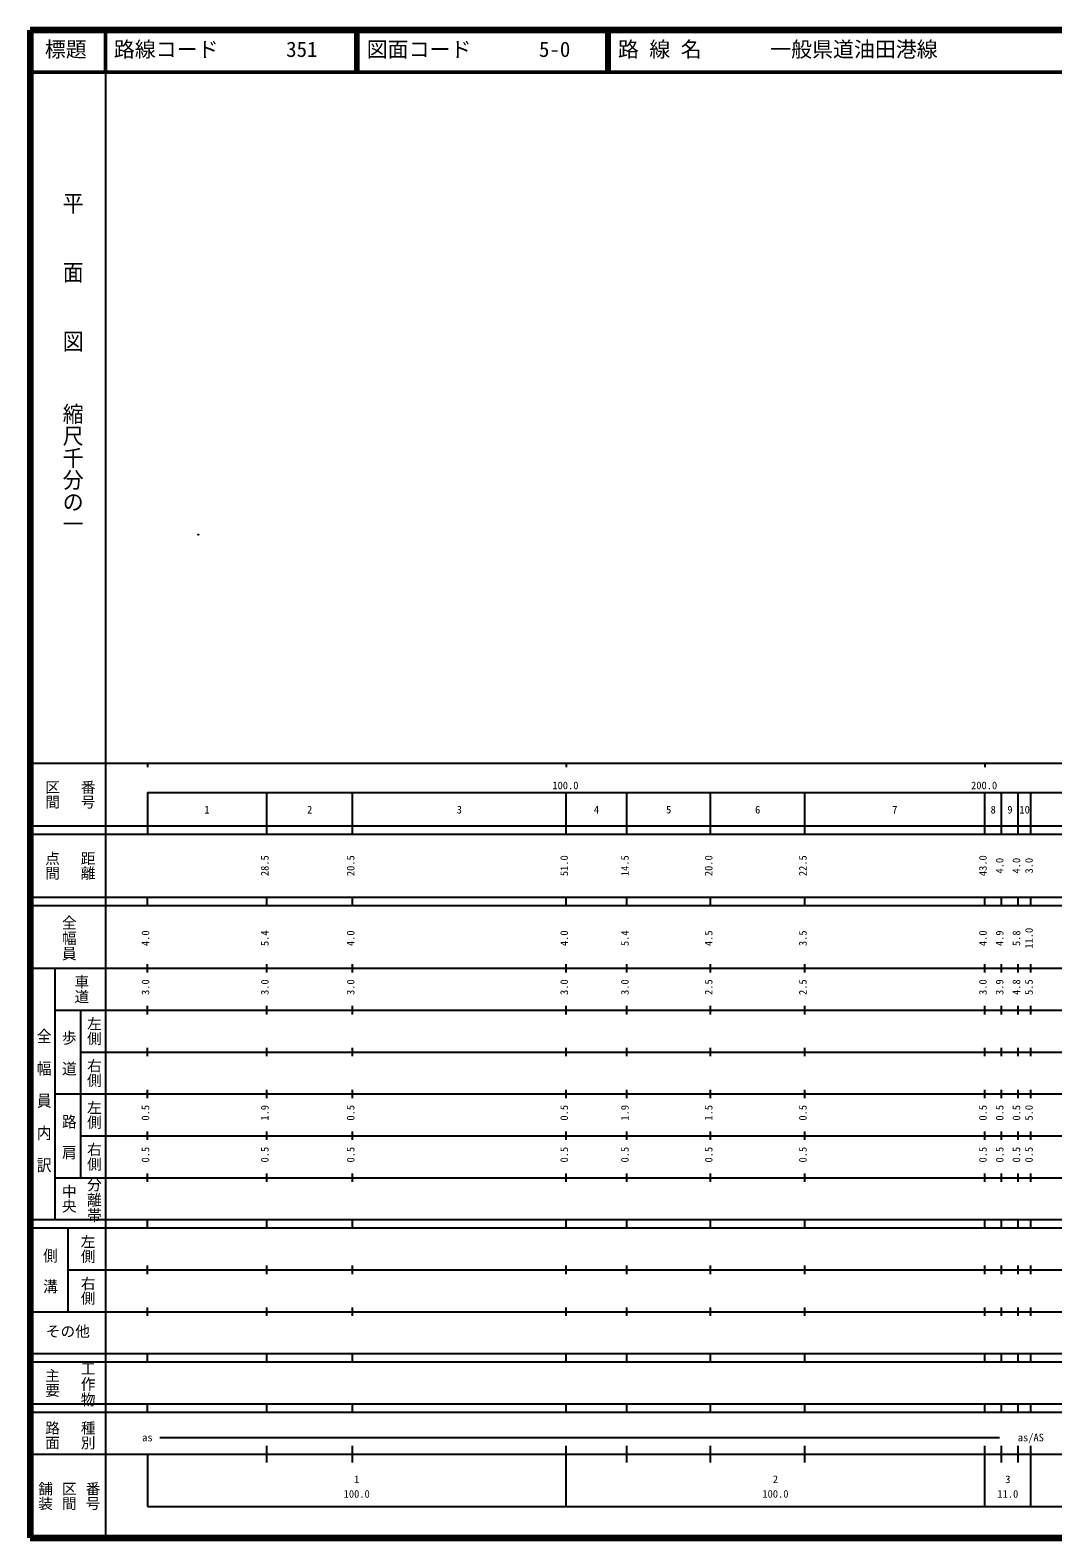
# Model space of a CAD drawing. Units: millimetres on the paper. Extents: x 40 to 680, y 20 to 380.
# Drawn here: x 40 to 284.2, y 20 to 380 of the extents above; entities that cross this region are included whole.
import ezdxf
from ezdxf.enums import TextEntityAlignment as Align

# ---------------------------------------------------------------- set-up
doc = ezdxf.new("R2010")
doc.units = ezdxf.units.MM
for name, color, linetype, lineweight in [('M-OTRS', 6, 'Continuous', 25), ('M-TTL', 2, 'Continuous', 140), ('M-TTL-BAND', 7, 'Continuous', 25), ('M-TTL-LINE', 7, 'Continuous', 50)]:
    doc.layers.add(name, color=color, linetype=linetype, lineweight=lineweight)
doc.layers.add('M-TTL-TXT', color=7, linetype='Continuous')
doc.styles.add('@ＭＳ ゴシック', font='')
doc.styles.add('ＭＳ ゴシック', font='')
doc.styles.get('@ＭＳ ゴシック').set_extended_font_data('@MS Gothic')
doc.styles.get('ＭＳ ゴシック').set_extended_font_data('MS Gothic')

msp = doc.modelspace()

# ---------------------------------------------------------------- linework, layer by layer
at = {"layer": 'M-OTRS'}
for radius in [0.0313, 0.025, 0.0188, 0.0125, 0.0063]:
    msp.add_circle((80.157, 259.534), radius, dxfattribs=at)
at = {"layer": 'M-TTL'}
for p, q in [((40, 380), (40, 20)), ((680, 380), (40, 380)), ((40, 20), (680, 20))]:
    msp.add_line(p, q, dxfattribs=at)
at = {"layer": 'M-TTL-BAND'}
for p, q in [((58, 370), (58, 20)), ((40, 205), (579, 205)), ((68, 205), (68, 204)), ((168, 205), (168, 204)), ((268, 205), (268, 204)), ((68, 198), (579, 198)), ((68, 198), (68, 188)), ((96.5, 188), (96.5, 198)), ((117, 188), (117, 198)), ((168, 188), (168, 198)), ((182.5, 188), (182.5, 198)), ((202.5, 188), (202.5, 198)), ((225, 188), (225, 198)), ((268, 188), (268, 198)), ((272, 188), (272, 198)), ((276, 188), (276, 198)), ((279, 188), (279, 198)), ((40, 190), (579, 190)), ((40, 188), (579, 188)), ((40, 173), (579, 173)), ((68, 171), (68, 173)), ((96.5, 171), (96.5, 173)), ((117, 171), (117, 173)), ((168, 171), (168, 173)), ((182.5, 171), (182.5, 173)), ((202.5, 171), (202.5, 173)), ((225, 171), (225, 173)), ((268, 171), (268, 173)), ((272, 171), (272, 173)), ((276, 171), (276, 173)), ((279, 171), (279, 173)), ((40, 171), (579, 171)), ((40, 156), (579, 156)), ((46, 96), (46, 156)), ((68, 155), (68, 157)), ((96.5, 155), (96.5, 157)), ((117, 155), (117, 157)), ((168, 155), (168, 157)), ((182.5, 155), (182.5, 157)), ((202.5, 155), (202.5, 157)), ((225, 155), (225, 157)), ((268, 155), (268, 157)), ((272, 155), (272, 157)), ((276, 155), (276, 157)), ((279, 155), (279, 157)), ((46, 146), (579, 146)), ((52, 146), (52, 106)), ((68, 145), (68, 147)), ((96.5, 145), (96.5, 147)), ((117, 145), (117, 147)), ((168, 145), (168, 147)), ((182.5, 145), (182.5, 147)), ((202.5, 145), (202.5, 147)), ((225, 145), (225, 147)), ((268, 145), (268, 147)), ((272, 145), (272, 147)), ((276, 145), (276, 147)), ((279, 145), (279, 147)), ((68, 135), (68, 137)), ((96.5, 135), (96.5, 137)), ((117, 135), (117, 137)), ((168, 135), (168, 137)), ((182.5, 135), (182.5, 137)), ((202.5, 135), (202.5, 137)), ((225, 135), (225, 137)), ((268, 135), (268, 137)), ((272, 135), (272, 137)), ((276, 135), (276, 137)), ((279, 135), (279, 137)), ((52, 136), (579, 136)), ((46, 126), (579, 126)), ((68, 125), (68, 127)), ((96.5, 125), (96.5, 127)), ((117, 125), (117, 127)), ((168, 125), (168, 127)), ((182.5, 125), (182.5, 127)), ((202.5, 125), (202.5, 127)), ((225, 125), (225, 127)), ((268, 125), (268, 127)), ((272, 125), (272, 127)), ((276, 125), (276, 127)), ((279, 125), (279, 127)), ((52, 116), (579, 116)), ((68, 115), (68, 117)), ((96.5, 115), (96.5, 117)), ((117, 115), (117, 117)), ((168, 115), (168, 117)), ((182.5, 115), (182.5, 117)), ((202.5, 115), (202.5, 117)), ((225, 115), (225, 117)), ((268, 115), (268, 117)), ((272, 115), (272, 117)), ((276, 115), (276, 117)), ((279, 115), (279, 117)), ((46, 106), (579, 106)), ((68, 105), (68, 107)), ((96.5, 105), (96.5, 107)), ((117, 105), (117, 107)), ((168, 105), (168, 107)), ((182.5, 105), (182.5, 107)), ((202.5, 105), (202.5, 107)), ((225, 105), (225, 107)), ((268, 105), (268, 107)), ((272, 105), (272, 107)), ((276, 105), (276, 107)), ((279, 105), (279, 107)), ((40, 96), (579, 96)), ((40, 94), (579, 94)), ((49, 94), (49, 74)), ((68, 94), (68, 96)), ((96.5, 94), (96.5, 96)), ((117, 94), (117, 96)), ((168, 94), (168, 96)), ((182.5, 94), (182.5, 96)), ((202.5, 94), (202.5, 96)), ((225, 94), (225, 96)), ((268, 94), (268, 96)), ((272, 94), (272, 96)), ((276, 94), (276, 96)), ((279, 94), (279, 96)), ((49, 84), (579, 84)), ((68, 83), (68, 85)), ((96.5, 83), (96.5, 85)), ((117, 83), (117, 85)), ((168, 83), (168, 85)), ((182.5, 83), (182.5, 85)), ((202.5, 83), (202.5, 85)), ((225, 83), (225, 85)), ((268, 83), (268, 85)), ((272, 83), (272, 85)), ((276, 83), (276, 85)), ((279, 83), (279, 85)), ((40, 74), (579, 74)), ((68, 73), (68, 75)), ((96.5, 73), (96.5, 75)), ((117, 73), (117, 75)), ((168, 73), (168, 75)), ((182.5, 73), (182.5, 75)), ((202.5, 73), (202.5, 75)), ((225, 73), (225, 75)), ((268, 73), (268, 75)), ((272, 73), (272, 75)), ((276, 73), (276, 75)), ((279, 73), (279, 75)), ((40, 64), (579, 64)), ((40, 62), (579, 62)), ((68, 62), (68, 64)), ((96.5, 62), (96.5, 64)), ((117, 62), (117, 64)), ((168, 62), (168, 64)), ((182.5, 62), (182.5, 64)), ((202.5, 62), (202.5, 64)), ((225, 62), (225, 64)), ((268, 62), (268, 64)), ((272, 62), (272, 64)), ((276, 62), (276, 64)), ((279, 62), (279, 64)), ((40, 52), (579, 52)), ((68, 50), (68, 52)), ((96.5, 50), (96.5, 52)), ((117, 50), (117, 52)), ((168, 50), (168, 52)), ((182.5, 50), (182.5, 52)), ((202.5, 50), (202.5, 52)), ((225, 50), (225, 52)), ((268, 50), (268, 52)), ((272, 50), (272, 52)), ((276, 50), (276, 52)), ((279, 50), (279, 52)), ((40, 50), (579, 50)), ((71, 44), (271.5, 44)), ((40, 40), (579, 40)), ((68, 40), (68, 27.5)), ((96.5, 38), (96.5, 42)), ((117, 38), (117, 42)), ((168, 27.5), (168, 42)), ((182.5, 38), (182.5, 42)), ((202.5, 38), (202.5, 42)), ((225, 38), (225, 42)), ((268, 27.5), (268, 42)), ((272, 38), (272, 42)), ((276, 38), (276, 42)), ((279, 27.5), (279, 42)), ((68, 27.5), (579, 27.5))]:
    msp.add_line(p, q, dxfattribs=at)
at = {"layer": 'M-TTL-LINE'}
for p, q in [((58, 380), (58, 370)), ((117.75, 380), (117.75, 370)), ((118.25, 380), (118.25, 370)), ((177.75, 380), (177.75, 370)), ((178.25, 380), (178.25, 370)), ((40, 370), (680, 370))]:
    msp.add_line(p, q, dxfattribs=at)

# ---------------------------------------------------------------- texts
at = {"layer": 'M-TTL-BAND', "style": '@ＭＳ ゴシック'}
for s, height, width, p in [('平\u3000\u3000面\u3000\u3000図', 3.666, 1.1, (47.277, 341.475)), ('縮尺千分の一', 3.666, 1.05, (47.277, 291.03)), ('全幅員', 2.566, 1.05, (47.25, 168.75)), ('全\u3000幅\u3000員\u3000内\u3000訳', 2.566, 1.1, (41.25, 141.75)), ('歩\u3000道', 2.566, 1.05, (47.25, 141.25)), ('路\u3000肩', 2.566, 1.05, (47.25, 121.25)), ('分離帯', 2.566, 1.05, (53.25, 106.25)), ('側\u3000溝', 2.566, 1.05, (42.75, 89.25)), ('工作物', 2.566, 1.05, (51.75, 62.25))]:
    msp.add_text(s, height=height, rotation=270, dxfattribs=dict(at, width=width)).set_placement(p, align=Align.BOTTOM_LEFT)
at = {"layer": 'M-TTL-BAND'}
for s, height, rotation, style, p in [('区間', 2.566, 270, '@ＭＳ ゴシック', (43.25, 201)), ('番号', 2.566, 270, '@ＭＳ ゴシック', (51.75, 201)), ('点間', 2.566, 270, '@ＭＳ ゴシック', (43.25, 184)), ('距離', 2.566, 270, '@ＭＳ ゴシック', (51.75, 184)), ('28.5', 1.833, 90, 'ＭＳ ゴシック', (97.5, 178)), ('20.5', 1.833, 90, 'ＭＳ ゴシック', (118, 178)), ('51.0', 1.833, 90, 'ＭＳ ゴシック', (169, 178)), ('14.5', 1.833, 90, 'ＭＳ ゴシック', (183.5, 178)), ('20.0', 1.833, 90, 'ＭＳ ゴシック', (203.5, 178)), ('22.5', 1.833, 90, 'ＭＳ ゴシック', (226, 178)), ('43.0', 1.833, 90, 'ＭＳ ゴシック', (269, 178)), ('4.0', 1.833, 90, 'ＭＳ ゴシック', (273, 178.625)), ('4.0', 1.833, 90, 'ＭＳ ゴシック', (277, 178.625)), ('3.0', 1.833, 90, 'ＭＳ ゴシック', (280, 178.625)), ('4.0', 1.833, 90, 'ＭＳ ゴシック', (69, 161.299)), ('5.4', 1.833, 90, 'ＭＳ ゴシック', (97.5, 161.299)), ('4.0', 1.833, 90, 'ＭＳ ゴシック', (118, 161.299)), ('4.0', 1.833, 90, 'ＭＳ ゴシック', (169, 161.299)), ('5.4', 1.833, 90, 'ＭＳ ゴシック', (183.5, 161.299)), ('4.5', 1.833, 90, 'ＭＳ ゴシック', (203.5, 161.299)), ('3.5', 1.833, 90, 'ＭＳ ゴシック', (226, 161.299)), ('4.0', 1.833, 90, 'ＭＳ ゴシック', (269, 161.299)), ('4.9', 1.833, 90, 'ＭＳ ゴシック', (273, 161.299)), ('5.8', 1.833, 90, 'ＭＳ ゴシック', (277, 161.299)), ('11.0', 1.833, 90, 'ＭＳ ゴシック', (280, 160.674)), ('車道', 2.566, 270, '@ＭＳ ゴシック', (50.25, 154.5)), ('3.0', 1.833, 90, 'ＭＳ ゴシック', (69, 149.625)), ('3.0', 1.833, 90, 'ＭＳ ゴシック', (97.5, 149.625)), ('3.0', 1.833, 90, 'ＭＳ ゴシック', (118, 149.625)), ('3.0', 1.833, 90, 'ＭＳ ゴシック', (169, 149.625)), ('3.0', 1.833, 90, 'ＭＳ ゴシック', (183.5, 149.625)), ('2.5', 1.833, 90, 'ＭＳ ゴシック', (203.5, 149.625)), ('2.5', 1.833, 90, 'ＭＳ ゴシック', (226, 149.625)), ('3.0', 1.833, 90, 'ＭＳ ゴシック', (269, 149.625)), ('3.9', 1.833, 90, 'ＭＳ ゴシック', (273, 149.625)), ('4.8', 1.833, 90, 'ＭＳ ゴシック', (277, 149.625)), ('5.5', 1.833, 90, 'ＭＳ ゴシック', (280, 149.625)), ('左側', 2.566, 270, '@ＭＳ ゴシック', (53.25, 144.5)), ('右側', 2.566, 270, '@ＭＳ ゴシック', (53.25, 134.5)), ('左側', 2.566, 270, '@ＭＳ ゴシック', (53.25, 124.5)), ('0.5', 1.833, 90, 'ＭＳ ゴシック', (69, 119.625)), ('1.9', 1.833, 90, 'ＭＳ ゴシック', (97.5, 119.625)), ('0.5', 1.833, 90, 'ＭＳ ゴシック', (118, 119.625)), ('0.5', 1.833, 90, 'ＭＳ ゴシック', (169, 119.625)), ('1.9', 1.833, 90, 'ＭＳ ゴシック', (183.5, 119.625)), ('1.5', 1.833, 90, 'ＭＳ ゴシック', (203.5, 119.625)), ('0.5', 1.833, 90, 'ＭＳ ゴシック', (226, 119.625)), ('0.5', 1.833, 90, 'ＭＳ ゴシック', (269, 119.625)), ('0.5', 1.833, 90, 'ＭＳ ゴシック', (273, 119.625)), ('0.5', 1.833, 90, 'ＭＳ ゴシック', (277, 119.625)), ('5.0', 1.833, 90, 'ＭＳ ゴシック', (280, 119.625)), ('右側', 2.566, 270, '@ＭＳ ゴシック', (53.25, 114.5)), ('0.5', 1.833, 90, 'ＭＳ ゴシック', (69, 109.625)), ('0.5', 1.833, 90, 'ＭＳ ゴシック', (97.5, 109.625)), ('0.5', 1.833, 90, 'ＭＳ ゴシック', (118, 109.625)), ('0.5', 1.833, 90, 'ＭＳ ゴシック', (169, 109.625)), ('0.5', 1.833, 90, 'ＭＳ ゴシック', (183.5, 109.625)), ('0.5', 1.833, 90, 'ＭＳ ゴシック', (203.5, 109.625)), ('0.5', 1.833, 90, 'ＭＳ ゴシック', (226, 109.625)), ('0.5', 1.833, 90, 'ＭＳ ゴシック', (269, 109.625)), ('0.5', 1.833, 90, 'ＭＳ ゴシック', (273, 109.625)), ('0.5', 1.833, 90, 'ＭＳ ゴシック', (277, 109.625)), ('0.5', 1.833, 90, 'ＭＳ ゴシック', (280, 109.625)), ('中央', 2.566, 270, '@ＭＳ ゴシック', (47.25, 104.5)), ('左側', 2.566, 270, '@ＭＳ ゴシック', (51.75, 92.5)), ('右側', 2.566, 270, '@ＭＳ ゴシック', (51.75, 82.5)), ('主要', 2.566, 270, '@ＭＳ ゴシック', (43.25, 60.5)), ('路面', 2.566, 270, '@ＭＳ ゴシック', (43.25, 48)), ('種別', 2.566, 270, '@ＭＳ ゴシック', (51.75, 48)), ('舗装', 2.566, 270, '@ＭＳ ゴシック', (41.583, 33.5)), ('区間', 2.566, 270, '@ＭＳ ゴシック', (47.25, 33.5)), ('番号', 2.566, 270, '@ＭＳ ゴシック', (52.917, 33.5))]:
    msp.add_text(s, height=height, rotation=rotation, dxfattribs=dict(at, style=style)).set_placement(p, align=Align.BOTTOM_LEFT)
at = {"layer": 'M-TTL-BAND', "style": 'ＭＳ ゴシック'}
for s, height, p in [('100.0', 1.833, (164.719, 198.195)), ('200.0', 1.833, (264.719, 198.195)), ('1', 1.833, (81.625, 192.405)), ('2', 1.833, (106.125, 192.405)), ('3', 1.833, (141.875, 192.405)), ('4', 1.833, (174.625, 192.405)), ('5', 1.833, (191.875, 192.405)), ('6', 1.833, (213.125, 192.405)), ('7', 1.833, (245.875, 192.405)), ('8', 1.833, (269.375, 192.405)), ('9', 1.833, (273.375, 192.405)), ('10', 1.833, (276.25, 192.405)), ('その他', 2.566, (43.75, 67.25)), ('as', 1.833, (66.75, 42.5)), ('as/AS', 1.833, (275.875, 42.5)), ('1', 1.833, (117.375, 32.523)), ('2', 1.833, (217.375, 32.523)), ('3', 1.833, (272.875, 32.523)), ('100.0', 1.833, (114.875, 29.033)), ('100.0', 1.833, (214.875, 29.033)), ('11.0', 1.833, (271, 29.033))]:
    msp.add_text(s, height=height, dxfattribs=at).set_placement(p, align=Align.BOTTOM_LEFT)
at = {"layer": 'M-TTL-TXT', "style": 'ＭＳ ゴシック'}
for s, p in [('標題', (43.5, 372.5)), ('路線コード', (60, 372.5)), ('351', (101.142, 372.5)), ('図面コード', (120.38, 372.5)), ('5-0', (161.521, 372.5)), ('路 線 名', (180.38, 372.5)), ('一般県道油田港線', (216.734, 372.5))]:
    msp.add_text(s, height=3.666, dxfattribs=at).set_placement(p, align=Align.BOTTOM_LEFT)

doc.saveas('drawing.dxf')
